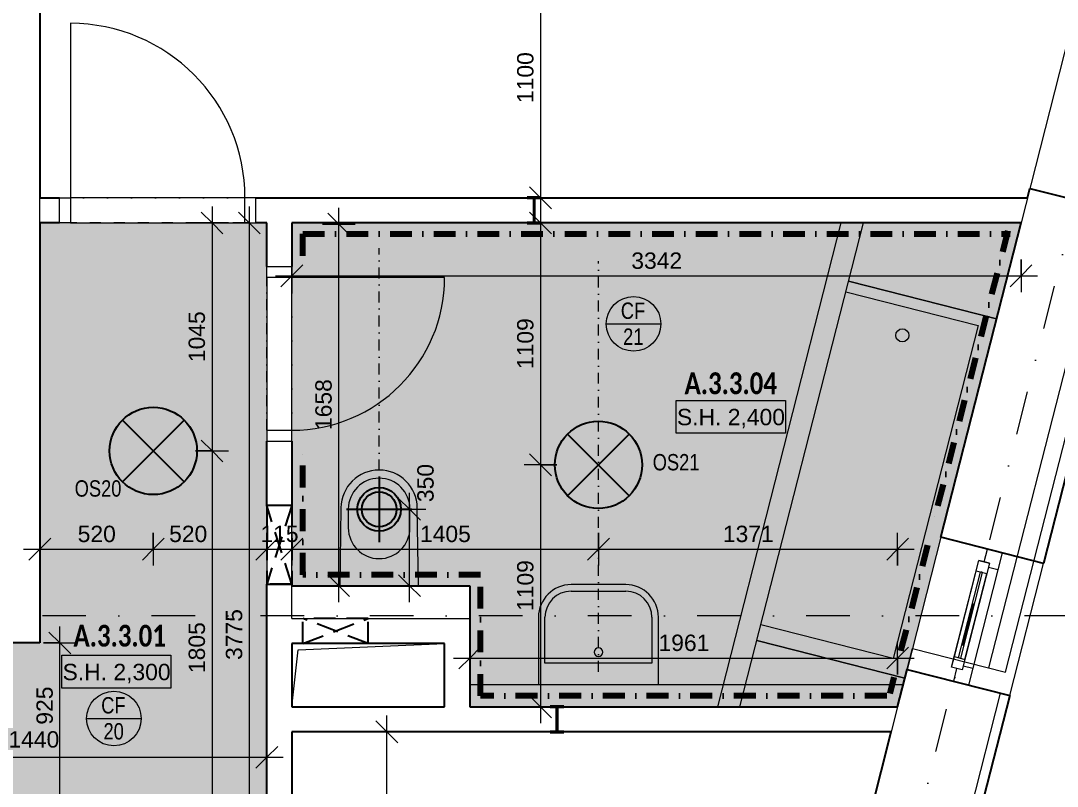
# Model space of a CAD drawing. Header units: millimetres. Extents: x -2236 to 45464, y -3604 to 14792.
# Drawn here: x 19008 to 23758, y 6068 to 9577 of the extents above; entities that cross this region are included whole.
import ezdxf

# ---------------------------------------------------------------- set-up
doc = ezdxf.new("R2010")
doc.units = ezdxf.units.MM
for name, pattern in [('ABMV_DashDot_2_2mm-S0_6mm', [110, 50, -30, 0, -30]), ('HA_Dash_3mm-S1mm', [150, 100, -50]), ('HA_DashDot_10mm-S3mm', [500, 200, -150, 0, -150]), ('HA_DashDot_2_2mm-S0_6mm', [110, 50, -30, 0, -30]), ('HA_DashDot_4mm-S1mm', [200, 100, -50, 0, -50])]:
    doc.linetypes.add(name, pattern=pattern)
for name, color, linetype, lineweight in [('-UNDERLAY_A-FLOR-____-OTLN', 9, 'Continuous', 9), ('-UNDERLAY_A-GENM-____-OTLN', 9, 'Continuous', 9), ('-UNDERLAY_I-WALL-____-OTLN', 9, 'Continuous', 9), ('-UNDERLAY_P-SANR-FIXT-OTLN', 9, 'Continuous', 9), ('A-____-____-DIMS', 9, 'Continuous', 5), ('A-____-____-DIMS-50', 9, 'Continuous', 5), ('A-AREA-____-IDEN', 9, 'Continuous', 9), ('A-CLNG-____-IDEN', 9, 'Continuous', 9), ('A-CLNG-____-PATT', 9, 'Continuous', 9), ('A-DETL-____-OTLN', 9, 'Continuous', 25), ('A-DETL-GENF-OTLN', 9, 'Continuous', 9), ('A-DOOR-____-MCUT', 9, 'HA_DashDot_2_2mm-S0_6mm', 9), ('A-DOOR-____-OTLN', 9, 'Continuous', 9), ('A-DOOR-FRAM-OTLN', 9, 'Continuous', 9), ('A-GENM-____-MCUT', 9, 'Continuous', 25), ('A-GENM-____-OTLN', 9, 'Continuous', 9), ('A-GLAZ-____-MCUT', 9, 'Continuous', 5), ('A-GLAZ-____-OTLN', 9, 'Continuous', 5), ('A-WALL-____-MCUT', 9, 'Continuous', 9), ('A-WALL-____-OTLN', 9, 'Continuous', 9), ('E-LITE-EQPM-IDEN', 9, 'Continuous', 9), ('E-LITE-EQPM-OTLN', 9, 'Continuous', 9), ('G-____-____-DIMS', 9, 'Continuous', 5), ('I-WALL-____-MCUT', 9, 'Continuous', 25), ('I-WALL-____-OTLN', 9, 'Continuous', 9), ('M-HVAC-CDFF-OTLN', 9, 'Continuous', 9), ('S-COLS-____-MCUT', 9, 'Continuous', 25), ('S-COLS-____-OTLN', 9, 'Continuous', 9), ('S-GRID-____-OTLN', 9, 'Continuous', 5)]:
    doc.layers.add(name, color=color, linetype=linetype, lineweight=lineweight)
doc.styles.add('Arial_1', font='arial.ttf', dxfattribs={"height": 75})
doc.styles.add('Arial_2', font='arial.ttf', dxfattribs={"width": 0.8, "height": 75})
doc.styles.add('Calibri_B', font='calibrib.ttf', dxfattribs={"width": 0.8, "height": 100})
doc.dimstyles.new('Inner_Dimensions', dxfattribs={"dimscale": 304.8, "dimtxt": 76.519455, "dimasz": 0.328084, "dimexe": 0.246063, "dimexo": 0.0625, "dimgap": 0.032808, "dimtad": 1, "dimdec": 0, "dimzin": 0, "dimdsep": 46, "dimtxsty": 'Arial_1', "dimblk1": 'OBLIQUE', "dimblk2": 'OBLIQUE', "dimsah": 1, "dimcen": 0.09, "dimdle": 0.246063, "dimazin": 0, "dimtfac": 1, "dimtdec": 4, "dimtix": 1, "dimtmove": 2, "dimatfit": 3, "dimfxl": 0.246063, "dimfxlon": 1, "dimtvp": 1, "dimtolj": 1, "dimtzin": 0, "dimlwd": 9, "dimlwe": 9, "dimarcsym": 2})
doc.dimstyles.new('Inner_Dimensions_1', dxfattribs={"dimscale": 304.8, "dimtxt": 76.519455, "dimasz": 0.328084, "dimexe": 0.246063, "dimexo": 0.0625, "dimgap": 0.032808, "dimtad": 1, "dimdec": 0, "dimzin": 0, "dimdsep": 46, "dimtxsty": 'Arial_1', "dimblk1": 'OBLIQUE', "dimblk2": 'OBLIQUE', "dimsah": 1, "dimcen": 0.09, "dimdle": 0.246063, "dimazin": 0, "dimtfac": 1, "dimtdec": 4, "dimtix": 1, "dimtmove": 0, "dimatfit": 3, "dimfxl": 0.246063, "dimfxlon": 1, "dimtvp": 1, "dimtolj": 1, "dimtzin": 0, "dimlwd": 9, "dimlwe": 9, "dimarcsym": 2})

# ---------------------------------------------------------------- blocks, each defined once
blk = doc.blocks.new('ABMV_Toilet_WallHung - Default-2226544-DSP_3NP-A')
at = {"layer": '-UNDERLAY_A-GENM-____-OTLN'}
for p, q in [((-50, 432.3), (-54.6, 75)), ((304.6, 75), (300, 432.3)), ((-16.3, 426.2), (-16.3, 340.3)), ((266.3, 340.3), (266.3, 426.2)), ((-54.6, 75), (304.6, 75))]:
    blk.add_line(p, q, dxfattribs=at)
for centre, radius, start, end in [((125, 430.1), 175, 0.7323, 179.2677), ((125, 426.2), 141.3, 0, 180), ((125, 340.3), 141.3, 180, 360)]:
    blk.add_arc(centre, radius, start, end, dxfattribs=at)
blk = doc.blocks.new('ABMV_WashBasin_Generic - 550x460-1481868-DSP_3NP-A')
at = {"layer": '-UNDERLAY_P-SANR-FIXT-OTLN', "color": 254}
for p, q in [((250, 510), (0, 510)), ((0, 480), (250, 480)), ((-150, 360), (-150, 50)), ((-120, 150), (-120, 360)), ((370, 360), (370, 150)), ((400, 50), (400, 360)), ((370, 150), (-120, 150))]:
    blk.add_line(p, q, dxfattribs=at)
for centre, radius, start, end in [((0, 360), 150, 90, 180), ((0, 360), 120, 90, 180), ((250, 360), 150, 360, 90), ((250, 360), 120, 360, 90), ((125, 200), 20, 90, 270), ((125, 200), 20, 270, 90)]:
    blk.add_arc(centre, radius, start, end, dxfattribs=at)
blk = doc.blocks.new('ABMV_Bathtub_Generic - 800x1700-V2-DSP_3NP-A')
at = {"layer": '-UNDERLAY_P-SANR-FIXT-OTLN', "color": 254}
for p, q in [((0, 1559.4), (0, 1700)), ((0, 1700), (700, 1700)), ((0, 1700), (700, 1700)), ((0, 1700), (0, 1559.4)), ((75, 50), (75, 1625)), ((75, 1625), (700, 1625)), ((75, 1625), (700, 1625)), ((75, 50), (75, 1625)), ((700, 50), (75, 50)), ((700, 50), (75, 50)), ((700, 0), (0, 0)), ((700, 0), (0, 0))]:
    blk.add_line(p, q, dxfattribs=at)
blk.add_circle((400, 180), 30, dxfattribs=at)
blk = doc.blocks.new('HA_DR_Single_Swing_Solid - In_BJ_700x2100-2215785-DSP_3NP-A')
at = {"layer": 'A-DOOR-____-MCUT'}
for p, q in [((-350, 57.5), (350, 57.5)), ((-350, -57.5), (350, -57.5))]:
    blk.add_line(p, q, dxfattribs=at)
at = {"layer": 'A-DOOR-____-OTLN', "lineweight": 5}
blk.add_line((350, -757.5), (350, -57.5), dxfattribs=at)
blk.add_arc((350, -57.5), 700, 180, 270, dxfattribs=at)
at = {"layer": 'A-DOOR-FRAM-OTLN'}
for p, q in [((-350, 57.5), (-400, 57.5)), ((-400, 57.5), (-400, -57.5)), ((350, 57.5), (-350, 57.5)), ((-350, 57.5), (-350, -57.5)), ((350, -57.5), (350, 57.5)), ((350, 57.5), (400, 57.5)), ((400, 57.5), (400, -57.5)), ((-400, -57.5), (-350, -57.5)), ((-350, -57.5), (350, -57.5)), ((400, -57.5), (350, -57.5))]:
    blk.add_line(p, q, dxfattribs=at)
blk = doc.blocks.new('HA_DR_Single_Swing_Solid - In_BJ_800x2100-2215795-DSP_3NP-A')
at = {"layer": 'A-DOOR-____-MCUT'}
for p, q in [((-400, 57.5), (400, 57.5)), ((-400, -57.5), (400, -57.5))]:
    blk.add_line(p, q, dxfattribs=at)
at = {"layer": 'A-DOOR-____-OTLN', "lineweight": 5}
blk.add_line((400, -857.5), (400, -57.5), dxfattribs=at)
blk.add_arc((400, -57.5), 800, 180, 270, dxfattribs=at)
at = {"layer": 'A-DOOR-FRAM-OTLN'}
for p, q in [((-400, 57.5), (-450, 57.5)), ((-450, 57.5), (-450, -57.5)), ((400, 57.5), (-400, 57.5)), ((-400, 57.5), (-400, -57.5)), ((400, -57.5), (400, 57.5)), ((400, 57.5), (450, 57.5)), ((450, 57.5), (450, -57.5)), ((-450, -57.5), (-400, -57.5)), ((-400, -57.5), (400, -57.5)), ((450, -57.5), (400, -57.5))]:
    blk.add_line(p, q, dxfattribs=at)
blk = doc.blocks.new('HA_WD_SinglePanel - 625x1000-2168130-DSP_3NP-A')
at = {"layer": 'A-GLAZ-____-MCUT'}
for p, q in [((-312.5, 70), (-232.5, 70)), ((-232.5, 70), (-232.5, 25)), ((232.5, 25), (232.5, 70)), ((232.5, 70), (312.5, 70)), ((-252.5, 0), (-312.5, 0)), ((-252.5, -25), (-252.5, 25)), ((-252.5, 25), (-202.5, 25)), ((-202.5, 25), (-202.5, -25)), ((202.5, 5), (-202.5, 5)), ((202.5, -25), (202.5, 25)), ((202.5, 25), (252.5, 25)), ((252.5, 25), (252.5, -25)), ((312.5, 0), (252.5, 0)), ((-202.5, -25), (-252.5, -25)), ((202.5, -5), (-202.5, -5)), ((252.5, -25), (202.5, -25))]:
    blk.add_line(p, q, dxfattribs=at)
at = {"layer": 'A-GLAZ-____-OTLN'}
for p, q in [((-232.5, 70), (232.5, 70)), ((-252.5, 25), (-252.5, -25)), ((-252.5, 25), (252.5, 25)), ((202.5, 25), (-202.5, 25)), ((252.5, 25), (252.5, -25)), ((252.5, -25), (-252.5, -25)), ((202.5, -25), (-202.5, -25))]:
    blk.add_line(p, q, dxfattribs=at)
blk = doc.blocks.new('HA_GM_Shaft_Rectangle - Default-2065191-DSP_3NP-A')
at = {"layer": 'A-DETL-GENF-OTLN'}
for p, q in [((29, -29), (700, 0)), ((0, -290), (29, -29))]:
    blk.add_line(p, q, dxfattribs=at)
at = {"layer": 'A-GENM-____-OTLN'}
for p, q in [((0, -290), (0, 0)), ((0, 0), (700, 0)), ((700, 0), (700, -290)), ((700, -290), (0, -290))]:
    blk.add_line(p, q, dxfattribs=at)
blk = doc.blocks.new('HA_LF_GenericSymbol - OS20_chodby-2043339-DSP_3NP-A')
at = {"layer": 'E-LITE-EQPM-OTLN', "color": 11, "lineweight": 25}
for p, q in [((141.4, 141.4), (-141.4, -141.4)), ((-141.4, 141.4), (141.4, -141.4))]:
    blk.add_line(p, q, dxfattribs=at)
blk.add_circle((0, 0), 200, dxfattribs=at)
blk = doc.blocks.new('HA_LF_GenericSymbol - OS21_KOUPELNY-2042398-DSP_3NP-A')
at = {"layer": 'E-LITE-EQPM-OTLN', "color": 11, "lineweight": 25}
for p, q in [((141.4, 141.4), (-141.4, -141.4)), ((-141.4, 141.4), (141.4, -141.4))]:
    blk.add_line(p, q, dxfattribs=at)
blk.add_circle((0, 0), 200, dxfattribs=at)
blk = doc.blocks.new('HA_GM_Tiling_LineBased - Generic Tiles-1740806-DSP_3NP-A')
at = {"layer": 'A-GENM-____-OTLN', "linetype": 'HA_DashDot_4mm-S1mm', "lineweight": 80}
blk.add_line((50, -50), (150, -50), dxfattribs=at)
blk = doc.blocks.new('HA_GM_Tiling_LineBased - Generic Tiles-1747322-DSP_3NP-A')
at = {"layer": 'A-GENM-____-OTLN', "linetype": 'HA_DashDot_4mm-S1mm', "lineweight": 80}
blk.add_line((50, -50), (3291.7, -50), dxfattribs=at)
blk = doc.blocks.new('HA_GM_Tiling_LineBased - Generic Tiles-1747499-DSP_3NP-A')
at = {"layer": 'A-GENM-____-OTLN', "linetype": 'HA_DashDot_4mm-S1mm', "lineweight": 80}
blk.add_line((50, -50), (1436.6, -50), dxfattribs=at)
blk = doc.blocks.new('HA_GM_Tiling_LineBased - Generic Tiles-1744968-DSP_3NP-A')
at = {"layer": 'A-GENM-____-OTLN', "linetype": 'HA_DashDot_4mm-S1mm', "lineweight": 80}
blk.add_line((50, -50), (575, -50), dxfattribs=at)
blk = doc.blocks.new('HA_GM_Tiling_LineBased - Generic Tiles-1747660-DSP_3NP-A')
at = {"layer": 'A-GENM-____-OTLN', "linetype": 'HA_DashDot_4mm-S1mm', "lineweight": 80}
blk.add_line((50, -50), (126.9, -50), dxfattribs=at)
blk = doc.blocks.new('HA_GM_Tiling_LineBased - Generic Tiles-1747801-DSP_3NP-A')
at = {"layer": 'A-GENM-____-OTLN', "linetype": 'HA_DashDot_4mm-S1mm', "lineweight": 80}
blk.add_line((50, -50), (1911.1, -50), dxfattribs=at)
blk = doc.blocks.new('HA_GM_Tiling_LineBased - Generic Tiles-1748062-DSP_3NP-A')
at = {"layer": 'A-GENM-____-OTLN', "linetype": 'HA_DashDot_4mm-S1mm', "lineweight": 80}
blk.add_line((50, -50), (605, -50), dxfattribs=at)
blk = doc.blocks.new('HA_GM_Tiling_LineBased - Generic Tiles-1748096-DSP_3NP-A')
at = {"layer": 'A-GENM-____-OTLN', "linetype": 'HA_DashDot_4mm-S1mm', "lineweight": 80}
blk.add_line((-50, -50), (765, -50), dxfattribs=at)
blk = doc.blocks.new('HA_GM_Tiling_LineBased - Generic Tiles-1748009-DSP_3NP-A')
at = {"layer": 'A-GENM-____-OTLN', "linetype": 'HA_DashDot_4mm-S1mm', "lineweight": 80}
blk.add_line((50, -50), (612.5, -50), dxfattribs=at)
blk = doc.blocks.new('HA_sCO_I_Parallel - IPE 120-1929771-DSP_3NP-A')
at = {"layer": 'S-COLS-____-MCUT'}
for p, q in [((32, 60), (-32, 60)), ((-32, 60), (-32, 55.6)), ((-32, 55.6), (-3.15, 55.6)), ((-3.15, 55.6), (-3.15, -55.6)), ((3.15, 55.6), (32, 55.6)), ((3.15, -55.6), (3.15, 55.6)), ((32, 55.6), (32, 60)), ((-32, -55.6), (-32, -60)), ((-3.15, -55.6), (-32, -55.6)), ((-32, -60), (32, -60)), ((32, -55.6), (3.15, -55.6)), ((32, -60), (32, -55.6))]:
    blk.add_line(p, q, dxfattribs=at)
blk = doc.blocks.new('HA_VZT_GenericSymbol - Default-2029965-DSP_3NP-A')
at = {"layer": 'M-HVAC-CDFF-OTLN', "color": 92, "lineweight": 25}
for p, q in [((0, 150), (0, -150)), ((-150, 0), (150, 0))]:
    blk.add_line(p, q, dxfattribs=at)
for radius in [100, 80]:
    blk.add_circle((0, 0), radius, dxfattribs=at)
blk = doc.blocks.new('HA_GM_Opening_Rectangle_WallBased - Default-2135490-DSP_3NP-A')
at = {"layer": 'A-GENM-____-MCUT', "linetype": 'HA_Dash_3mm-S1mm'}
for p, q in [((305, 57.5), (-55, -57.5)), ((-55, 57.5), (305, -57.5)), ((-55, 57.5), (-55, -57.5)), ((-55, 57.5), (305, 57.5)), ((305, 57.5), (305, -57.5)), ((-55, -57.5), (305, -57.5))]:
    blk.add_line(p, q, dxfattribs=at)
blk = doc.blocks.new('HA_sCO_I_Parallel - IPE 120-2149042-DSP_3NP-A')
at = {"layer": 'S-COLS-____-MCUT'}
for p, q in [((32, 60), (-32, 60)), ((-32, 60), (-32, 55.6)), ((-32, 55.6), (-3.15, 55.6)), ((-3.15, 55.6), (-3.15, -55.6)), ((3.15, 55.6), (32, 55.6)), ((3.15, -55.6), (3.15, 55.6)), ((32, 55.6), (32, 60)), ((-32, -55.6), (-32, -60)), ((-3.15, -55.6), (-32, -55.6)), ((-32, -60), (32, -60)), ((32, -55.6), (3.15, -55.6)), ((32, -60), (32, -55.6))]:
    blk.add_line(p, q, dxfattribs=at)
blk = doc.blocks.new('HA_GM_Opening_Rectangle_WallBased - Default-2227233-DSP_3NP-A')
at = {"layer": 'A-GENM-____-MCUT', "linetype": 'HA_Dash_3mm-S1mm'}
for p, q in [((275, 57.5), (-25, -57.5)), ((-25, 57.5), (275, -57.5)), ((-25, 57.5), (-25, -57.5)), ((-25, 57.5), (275, 57.5)), ((275, 57.5), (275, -57.5)), ((-25, -57.5), (275, -57.5))]:
    blk.add_line(p, q, dxfattribs=at)
blk = doc.blocks.new('DIMBLOCK29-DSP_3NP-A')
at = {"layer": 'A-____-____-DIMS-50', "lineweight": 9}
for p, q in [((19095, 7230), (19095, 7080)), ((19095, 7155), (19095, 7230)), ((19615, 7230), (19615, 7080)), ((19615, 7155), (19615, 7230)), ((19095, 7155), (19145, 7205)), ((19615, 7155), (19665, 7205)), ((19020, 7155), (19615, 7155)), ((19095, 7155), (19045, 7105)), ((19615, 7155), (19565, 7105))]:
    blk.add_line(p, q, dxfattribs=at)
at = {"layer": 'A-____-____-DIMS-50', "color": 0, "lineweight": 9, "insert": (19268.5, 7262.4), "char_height": 75, "width": 207.662, "attachment_point": 1, "line_spacing_factor": 0.941778, "style": 'Arial_1'}
blk.add_mtext('520', dxfattribs=at)
blk = doc.blocks.new('_Oblique')
at = {"color": 0, "linetype": 'ByBlock', "lineweight": -2}
blk.add_line((-0.5, -0.5), (0.5, 0.5), dxfattribs=at)
blk = doc.blocks.new('DIMBLOCK30-DSP_3NP-A')
at = {"layer": 'A-____-____-DIMS-50', "lineweight": 9}
for p, q in [((19615, 7230), (19615, 7080)), ((19615, 7155), (19615, 7230)), ((20135, 7230), (20135, 7080)), ((20135, 7155), (20135, 7230)), ((19615, 7155), (19665, 7205)), ((20135, 7155), (20185, 7205)), ((19615, 7155), (19565, 7105)), ((19615, 7155), (20135, 7155)), ((20135, 7155), (20085, 7105))]:
    blk.add_line(p, q, dxfattribs=at)
at = {"layer": 'A-____-____-DIMS-50', "color": 0, "lineweight": 9, "insert": (19687.5, 7262.4), "char_height": 75, "width": 207.662, "attachment_point": 1, "line_spacing_factor": 0.941778, "style": 'Arial_1'}
blk.add_mtext('520', dxfattribs=at)
blk = doc.blocks.new('DIMBLOCK31-DSP_3NP-A')
at = {"layer": 'A-____-____-DIMS-50', "lineweight": 9}
for p, q in [((20135, 7230), (20135, 7080)), ((20135, 7155), (20135, 7230)), ((20250, 7230), (20250, 7080)), ((20250, 7155), (20250, 7230)), ((20135, 7155), (20185, 7205)), ((20250, 7155), (20300, 7205)), ((20135, 7155), (20085, 7105)), ((20135, 7155), (20250, 7155)), ((20250, 7155), (20200, 7105))]:
    blk.add_line(p, q, dxfattribs=at)
at = {"layer": 'A-____-____-DIMS-50', "color": 0, "lineweight": 9, "insert": (20106, 7262.4), "char_height": 75, "width": 207.662, "attachment_point": 1, "line_spacing_factor": 0.941778, "style": 'Arial_1'}
blk.add_mtext('115', dxfattribs=at)
blk = doc.blocks.new('DIMBLOCK32-DSP_3NP-A')
at = {"layer": 'A-____-____-DIMS-50', "lineweight": 9}
for p, q in [((20250, 7230), (20250, 7080)), ((20250, 7155), (20250, 7230)), ((21655, 7230), (21655, 7080)), ((21655, 7155), (21655, 7230)), ((20250, 7155), (20300, 7205)), ((21655, 7155), (21705, 7205)), ((20250, 7155), (20200, 7105)), ((20250, 7155), (21655, 7155)), ((21655, 7155), (21605, 7105))]:
    blk.add_line(p, q, dxfattribs=at)
at = {"layer": 'A-____-____-DIMS-50', "color": 0, "lineweight": 9, "insert": (20837.1, 7262.4), "char_height": 75, "width": 276.883, "attachment_point": 1, "line_spacing_factor": 0.941778, "style": 'Arial_1'}
blk.add_mtext('1405', dxfattribs=at)
blk = doc.blocks.new('DIMBLOCK33-DSP_3NP-A')
at = {"layer": 'A-____-____-DIMS-50', "lineweight": 9}
for p, q in [((21655, 7230), (21655, 7080)), ((21655, 7155), (21655, 7230)), ((23026.1, 7080), (23026.1, 7230)), ((21655, 7155), (21705, 7205)), ((23026.1, 7155), (23076.1, 7205)), ((21655, 7155), (21605, 7105)), ((21655, 7155), (23101.1, 7155)), ((23026.1, 7155), (22976.1, 7105)), ((23026.1, 7155), (23026.1, 7080))]:
    blk.add_line(p, q, dxfattribs=at)
at = {"layer": 'A-____-____-DIMS-50', "color": 0, "lineweight": 9, "insert": (22225.2, 7262.4), "char_height": 75, "width": 276.883, "attachment_point": 1, "line_spacing_factor": 0.941778, "style": 'Arial_1'}
blk.add_mtext('1371', dxfattribs=at)
blk = doc.blocks.new('DIMBLOCK34-DSP_3NP-A')
at = {"layer": 'A-____-____-DIMS-50', "lineweight": 9}
for p, q in [((19884.1, 8650), (19834.1, 8700)), ((19884.1, 8725), (19884.1, 7605)), ((19959.1, 8650), (19809.1, 8650)), ((19884.1, 8650), (19934.1, 8600)), ((19884.1, 8650), (19959.1, 8650)), ((19884.1, 7605), (19834.1, 7655)), ((19809.1, 7605), (19959.1, 7605)), ((19884.1, 7605), (19809.1, 7605)), ((19884.1, 7605), (19934.1, 7555))]:
    blk.add_line(p, q, dxfattribs=at)
at = {"layer": 'A-____-____-DIMS-50', "color": 0, "lineweight": 9, "insert": (19776.8, 8012.1), "char_height": 75, "width": 276.883, "attachment_point": 1, "rotation": 90, "line_spacing_factor": 0.941778, "style": 'Arial_1'}
blk.add_mtext('1045', dxfattribs=at)
blk = doc.blocks.new('DIMBLOCK35-DSP_3NP-A')
at = {"layer": 'A-____-____-DIMS-50', "lineweight": 9}
for p, q in [((19884.1, 7605), (19834.1, 7655)), ((19809.1, 7605), (19959.1, 7605)), ((19884.1, 7605), (19809.1, 7605)), ((19884.1, 7605), (19884.1, 5800)), ((19884.1, 7605), (19934.1, 7555)), ((19884.1, 5800), (19834.1, 5850)), ((19809.1, 5800), (19959.1, 5800)), ((19884.1, 5800), (19809.1, 5800)), ((19884.1, 5800), (19934.1, 5750))]:
    blk.add_line(p, q, dxfattribs=at)
at = {"layer": 'A-____-____-DIMS-50', "color": 0, "lineweight": 9, "insert": (19776.8, 6587.1), "char_height": 75, "width": 276.883, "attachment_point": 1, "rotation": 90, "line_spacing_factor": 0.941778, "style": 'Arial_1'}
blk.add_mtext('1805', dxfattribs=at)
blk = doc.blocks.new('DIMBLOCK37-DSP_3NP-A')
at = {"layer": 'A-____-____-DIMS-50', "lineweight": 9}
for p, q in [((21389.5, 8650), (21339.5, 8700)), ((21389.5, 8725), (21389.5, 7541.3)), ((21464.5, 8650), (21314.5, 8650)), ((21389.5, 8650), (21439.5, 8600)), ((21389.5, 8650), (21464.5, 8650)), ((21389.5, 7541.3), (21339.5, 7591.3)), ((21464.5, 7541.3), (21314.5, 7541.3)), ((21389.5, 7541.3), (21439.5, 7491.3)), ((21389.5, 7541.3), (21464.5, 7541.3))]:
    blk.add_line(p, q, dxfattribs=at)
at = {"layer": 'A-____-____-DIMS-50', "color": 0, "lineweight": 9, "insert": (21282.1, 7980.3), "char_height": 75, "width": 276.883, "attachment_point": 1, "rotation": 90, "line_spacing_factor": 0.941778, "style": 'Arial_1'}
blk.add_mtext('1109', dxfattribs=at)
blk = doc.blocks.new('DIMBLOCK38-DSP_3NP-A')
at = {"layer": 'A-____-____-DIMS-50', "lineweight": 9}
for p, q in [((21389.5, 7541.3), (21339.5, 7591.3)), ((21464.5, 7541.3), (21314.5, 7541.3)), ((21389.5, 7541.3), (21389.5, 6357.5)), ((21389.5, 7541.3), (21439.5, 7491.3)), ((21389.5, 7541.3), (21464.5, 7541.3)), ((21389.5, 6432.5), (21339.5, 6482.5)), ((21464.5, 6432.5), (21314.5, 6432.5)), ((21389.5, 6432.5), (21439.5, 6382.5)), ((21389.5, 6432.5), (21464.5, 6432.5))]:
    blk.add_line(p, q, dxfattribs=at)
at = {"layer": 'A-____-____-DIMS-50', "color": 0, "lineweight": 9, "insert": (21282.1, 6871.5), "char_height": 75, "width": 276.883, "attachment_point": 1, "rotation": 90, "line_spacing_factor": 0.941778, "style": 'Arial_1'}
blk.add_mtext('1109', dxfattribs=at)
blk = doc.blocks.new('HA_Tag_Ceiling - Group _ Type Mark-1591810-DSP_3NP-A')
at = {"layer": 'A-CLNG-____-IDEN'}
blk.add_line((-2.5, 0), (2.5, 0), dxfattribs=at)
blk.add_circle((0, 0), 2.5, dxfattribs=at)
blk = doc.blocks.new('DIMBLOCK66-DSP_3NP-A')
at = {"layer": 'A-____-____-DIMS-50', "lineweight": 9}
for p, q in [((21389.5, 9865), (21339.5, 9915)), ((21464.5, 9865), (21314.5, 9865)), ((21389.5, 9865), (21389.5, 8690)), ((21389.5, 9865), (21439.5, 9815)), ((21389.5, 9865), (21464.5, 9865)), ((21389.5, 8765), (21339.5, 8815)), ((21464.5, 8765), (21314.5, 8765)), ((21389.5, 8765), (21439.5, 8715)), ((21389.5, 8765), (21464.5, 8765))]:
    blk.add_line(p, q, dxfattribs=at)
at = {"layer": 'A-____-____-DIMS-50', "color": 0, "lineweight": 9, "insert": (21282.1, 9199.6), "char_height": 75, "width": 276.883, "attachment_point": 1, "rotation": 90, "line_spacing_factor": 0.941778, "style": 'Arial_1'}
blk.add_mtext('1100', dxfattribs=at)
blk = doc.blocks.new('DIMBLOCK70-DSP_3NP-A')
at = {"layer": 'A-____-____-DIMS-50', "lineweight": 9}
for p, q in [((20685.1, 6317.5), (20635.1, 6367.5)), ((20685.1, 5487.5), (20685.1, 6392.5)), ((20610.1, 6317.5), (20760.1, 6317.5)), ((20685.1, 6317.5), (20610.1, 6317.5)), ((20685.1, 6317.5), (20735.1, 6267.5)), ((20685.1, 5487.5), (20635.1, 5537.5)), ((20760.1, 5487.5), (20610.1, 5487.5)), ((20685.1, 5487.5), (20735.1, 5437.5)), ((20685.1, 5487.5), (20760.1, 5487.5))]:
    blk.add_line(p, q, dxfattribs=at)
at = {"layer": 'A-____-____-DIMS-50', "color": 0, "lineweight": 9, "insert": (20577.7, 5816), "char_height": 75, "width": 207.662, "attachment_point": 1, "rotation": 90, "line_spacing_factor": 0.941778, "style": 'Arial_1'}
blk.add_mtext('830', dxfattribs=at)
blk = doc.blocks.new('Spot Elevations - Generic-448778-DSP_3NP-A')
at = {"layer": 'G-____-____-DIMS', "lineweight": 9}
for p, q in [((-5, 0), (-5, 3)), ((-5, 3), (5, 3)), ((5, 3), (5, 0)), ((5, 0), (-5, 0))]:
    blk.add_line(p, q, dxfattribs=at)
blk = doc.blocks.new('DIMBLOCK86-DSP_3NP-A')
at = {"layer": 'A-____-____-DIMS-50', "lineweight": 9}
for p, q in [((18695, 6125.9), (18695, 6275.9)), ((20135, 6275.9), (20135, 6125.9)), ((20135, 6200.9), (20135, 6275.9)), ((18695, 6200.9), (18745, 6250.9)), ((20135, 6200.9), (20185, 6250.9)), ((18620, 6200.9), (20210, 6200.9)), ((18695, 6200.9), (18645, 6150.9)), ((18695, 6200.9), (18695, 6125.9)), ((20135, 6200.9), (20085, 6150.9))]:
    blk.add_line(p, q, dxfattribs=at)
at = {"layer": 'A-____-____-DIMS-50', "color": 0, "lineweight": 9, "insert": (18951.2, 6320.5), "char_height": 75, "width": 276.883, "attachment_point": 1, "line_spacing_factor": 0.941778, "style": 'Arial_1'}
blk.add_mtext('1440', dxfattribs=at)
blk = doc.blocks.new('DIMBLOCK122-DSP_3NP-A')
at = {"layer": 'A-____-____-DIMS-50', "lineweight": 9}
for p, q in [((19186.7, 5800), (19186.7, 6800)), ((19186.7, 6725), (19136.7, 6775)), ((19111.7, 6725), (19261.7, 6725)), ((19186.7, 6725), (19111.7, 6725)), ((19186.7, 6725), (19236.7, 6675)), ((19186.7, 5800), (19136.7, 5850)), ((19111.7, 5800), (19261.7, 5800)), ((19186.7, 5800), (19111.7, 5800)), ((19186.7, 5800), (19236.7, 5750))]:
    blk.add_line(p, q, dxfattribs=at)
at = {"layer": 'A-____-____-DIMS-50', "color": 0, "lineweight": 9, "insert": (19079.3, 6350.4), "char_height": 75, "width": 207.662, "attachment_point": 1, "rotation": 90, "line_spacing_factor": 0.941778, "style": 'Arial_1'}
blk.add_mtext('925', dxfattribs=at)
blk = doc.blocks.new('DIMBLOCK126-DSP_3NP-A')
at = {"layer": 'A-____-____-DIMS-50', "lineweight": 9}
for p, q in [((20789.3, 6912.5), (20789.3, 7412.5)), ((20789.3, 7337.5), (20739.3, 7387.5)), ((20714.3, 7337.5), (20864.3, 7337.5)), ((20789.3, 7337.5), (20714.3, 7337.5)), ((20789.3, 7337.5), (20839.3, 7287.5)), ((20789.3, 6987.5), (20739.3, 7037.5)), ((20714.3, 6987.5), (20864.3, 6987.5)), ((20789.3, 6987.5), (20714.3, 6987.5)), ((20789.3, 6987.5), (20839.3, 6937.5))]:
    blk.add_line(p, q, dxfattribs=at)
at = {"layer": 'A-____-____-DIMS-50', "color": 0, "lineweight": 9, "insert": (20824.8, 7370.6), "char_height": 75, "width": 207.662, "attachment_point": 1, "rotation": 90, "line_spacing_factor": 0.941778, "style": 'Arial_1'}
blk.add_mtext('350', dxfattribs=at)
blk = doc.blocks.new('DIMBLOCK150-DSP_3NP-A')
at = {"layer": 'A-____-____-DIMS-50', "lineweight": 9}
for p, q in [((20054.8, 8650), (20004.8, 8700)), ((20054.8, 8725), (20054.8, 4800)), ((19979.8, 8650), (20129.8, 8650)), ((20054.8, 8650), (19979.8, 8650)), ((20054.8, 8650), (20104.8, 8600)), ((20054.8, 4875), (20004.8, 4925)), ((20129.8, 4875), (19979.8, 4875)), ((20054.8, 4875), (20104.8, 4825)), ((20054.8, 4875), (20129.8, 4875))]:
    blk.add_line(p, q, dxfattribs=at)
at = {"layer": 'A-____-____-DIMS-50', "color": 0, "lineweight": 9, "insert": (19947.4, 6647.1), "char_height": 75, "width": 276.883, "attachment_point": 1, "rotation": 90, "line_spacing_factor": 0.941778, "style": 'Arial_1'}
blk.add_mtext('3775', dxfattribs=at)
blk = doc.blocks.new('DIMBLOCK151-DSP_3NP-A')
at = {"layer": 'A-____-____-DIMS-50', "lineweight": 9}
for p, q in [((20464.8, 8645), (20414.8, 8695)), ((20464.8, 6912.5), (20464.8, 8720)), ((20389.8, 8645), (20539.8, 8645)), ((20464.8, 8645), (20389.8, 8645)), ((20464.8, 8645), (20514.8, 8595)), ((20464.8, 6987.5), (20414.8, 7037.5)), ((20389.8, 6987.5), (20539.8, 6987.5)), ((20464.8, 6987.5), (20389.8, 6987.5)), ((20464.8, 6987.5), (20514.8, 6937.5))]:
    blk.add_line(p, q, dxfattribs=at)
at = {"layer": 'A-____-____-DIMS-50', "color": 0, "lineweight": 9, "insert": (20357.5, 7700.9), "char_height": 75, "width": 276.883, "attachment_point": 1, "rotation": 90, "line_spacing_factor": 0.941778, "style": 'Arial_1'}
blk.add_mtext('1658', dxfattribs=at)
blk = doc.blocks.new('DIMBLOCK152-DSP_3NP-A')
at = {"layer": 'A-____-____-DIMS-50', "lineweight": 9}
for p, q in [((20250, 8482.5), (20250, 8332.5)), ((20250, 8407.5), (20250, 8482.5)), ((20250, 8407.5), (20300, 8457.5)), ((23591.7, 8482.5), (23591.7, 8332.5)), ((23591.7, 8407.5), (23591.7, 8482.5)), ((23591.7, 8407.5), (23641.7, 8457.5)), ((20175, 8407.5), (23666.7, 8407.5)), ((20250, 8407.5), (20200, 8357.5)), ((23591.7, 8407.5), (23541.7, 8357.5))]:
    blk.add_line(p, q, dxfattribs=at)
at = {"layer": 'A-____-____-DIMS-50', "color": 0, "lineweight": 9, "insert": (21805.5, 8514.8), "char_height": 75, "width": 276.883, "attachment_point": 1, "line_spacing_factor": 0.941778, "style": 'Arial_1'}
blk.add_mtext('3342', dxfattribs=at)
blk = doc.blocks.new('DIMBLOCK153-DSP_3NP-A')
at = {"layer": 'A-____-____-DIMS-50', "lineweight": 9}
for p, q in [((21065, 6730.8), (21065, 6580.8)), ((21065, 6655.8), (21065, 6730.8)), ((21065, 6655.8), (21115, 6705.8)), ((23026.1, 6580.8), (23026.1, 6730.8)), ((23026.1, 6655.8), (23076.1, 6705.8)), ((20990, 6655.8), (23101.1, 6655.8)), ((21065, 6655.8), (21015, 6605.8)), ((23026.1, 6655.8), (22976.1, 6605.8)), ((23026.1, 6655.8), (23026.1, 6580.8))]:
    blk.add_line(p, q, dxfattribs=at)
at = {"layer": 'A-____-____-DIMS-50', "color": 0, "lineweight": 9, "insert": (21930.2, 6763.2), "char_height": 75, "width": 276.883, "attachment_point": 1, "line_spacing_factor": 0.941778, "style": 'Arial_1'}
blk.add_mtext('1961', dxfattribs=at)

msp = doc.modelspace()

# ---------------------------------------------------------------- hatches: boundary and pattern name
at = {"layer": 'A-CLNG-____-PATT', "lineweight": 5}
h = msp.add_hatch(color=256, dxfattribs=at)
h.paths.add_polyline_path([(20135, 4875), (20135, 5585.5), (20132.5, 5585.5), (20132.5, 5649.5), (20135, 5649.5), (20135, 8650), (19095, 8650), (19095, 6725), (17570, 6725), (17570, 4875), (18268, 4875), (18268, 4877.5), (18332, 4877.5), (18332, 4875), (19935, 4875)])
h.paths.add_polyline_path([(18695, 5455.1), (18689.8, 5455.7), (18685, 5457.7), (18680.9, 5460.9), (18677.7, 5465.1), (18675.7, 5469.9), (18675, 5475.1), (18675.7, 5480.2), (18677.7, 5485.1), (18680.9, 5489.2), (18685, 5492.4), (18689.8, 5494.4), (18695, 5495.1), (18700.2, 5494.4), (18705, 5492.4), (18709.1, 5489.2), (18712.3, 5485.1), (18714.3, 5480.2), (18715, 5475.1), (18714.3, 5469.9), (18712.3, 5465.1), (18709.1, 5460.9), (18705, 5457.7), (18700.2, 5455.7)])
msp.add_hatch(color=256, dxfattribs=at).paths.add_polyline_path([(22767.3, 6432.5), (23026.1, 6432.5), (23591.7, 8650), (21392, 8650), (21392, 8647.5), (21328, 8647.5), (21328, 8650), (20250, 8650), (20250, 6987.5), (21065, 6987.5), (21065, 6432.5), (21433, 6432.5), (21433, 6435), (21497, 6435), (21497, 6432.5), (22723.7, 6432.5)])

# ---------------------------------------------------------------- linework, layer by layer
at = {"layer": '-UNDERLAY_A-FLOR-____-OTLN'}
for p, q in [((24794.8, 11910), (23443, 6610.4)), ((24331.4, 11550), (23591.7, 8650)), ((23520.5, 6590.6), (24781.7, 11535)), ((23479.6, 8210.4), (22801.3, 8383.4)), ((22381.1, 6736.1), (23059.4, 6563.1)), ((23094.1, 6699.4), (23520.5, 6590.6))]:
    msp.add_line(p, q, dxfattribs=at)
at = {"layer": '-UNDERLAY_I-WALL-____-OTLN'}
for p, q in [((22766.1, 8650), (22200.4, 6432.5)), ((22303.6, 6432.5), (22869.3, 8650)), ((23051.6, 6532.5), (21065, 6532.5)), ((21433, 6432.5), (21497, 6432.5))]:
    msp.add_line(p, q, dxfattribs=at)
at = {"layer": 'A-DETL-____-OTLN', "linetype": 'ABMV_DashDot_2_2mm-S0_6mm', "lineweight": 5}
for p, q in [((20650, 7295), (20650, 8535)), ((21655, 6592.5), (21655, 8475))]:
    msp.add_line(p, q, dxfattribs=at)
at = {"layer": 'A-WALL-____-MCUT', "lineweight": 25}
for p, q in [((23621, 8765), (23632.1, 8808.3)), ((23632.1, 8808.3), (23845.3, 8753.9)), ((23224.3, 7209.5), (23591.7, 8650)), ((24102, 8688.4), (23694.2, 7089.6)), ((23694.2, 7089.6), (23224.3, 7209.5)), ((23026.1, 6432.5), (23069.8, 6603.9)), ((23069.8, 6603.9), (23539.7, 6484)), ((23539.7, 6484), (22767.3, 3456)), ((22297.4, 3575.8), (22996.7, 6317.5))]:
    msp.add_line(p, q, dxfattribs=at)
at = {"layer": 'A-WALL-____-MCUT'}
for p, q in [((19095, 8650), (19095, 8765)), ((20250, 6837.5), (20250, 6987.5)), ((20250, 6837.5), (21065, 6837.5)), ((23496.1, 6495.1), (22723.7, 3467.1)), ((23026.1, 6432.5), (22996.7, 6317.5))]:
    msp.add_line(p, q, dxfattribs=at)
at = {"layer": 'A-WALL-____-OTLN'}
for p, q in [((23224.3, 7209.5), (23069.8, 6603.9)), ((23539.7, 6484), (23694.2, 7089.6))]:
    msp.add_line(p, q, dxfattribs=at)
at = {"layer": 'I-WALL-____-MCUT'}
for p, q in [((19095, 11535), (19095, 8765)), ((19095, 8765), (19185, 8765)), ((20085, 8765), (21328, 8765)), ((21392, 8765), (23621, 8765)), ((19095, 8650), (19095, 6725)), ((19185, 8650), (19095, 8650)), ((20135, 8650), (20085, 8650)), ((20135, 8450), (20135, 8650)), ((21328, 8650), (20250, 8650)), ((20250, 8650), (20250, 8450)), ((23591.7, 8650), (21392, 8650)), ((20135, 7355), (20135, 7650)), ((20250, 7650), (20250, 7355)), ((20250, 7355), (20135, 7355)), ((20135, 5649.5), (20135, 6995)), ((20135, 6995), (20250, 6995)), ((20250, 6995), (20250, 6987.5)), ((20250, 6987.5), (21065, 6987.5)), ((21065, 6987.5), (21065, 6432.5)), ((19095, 6725), (18735, 6725)), ((20250, 6722.5), (20250, 6432.5)), ((20950, 6722.5), (20250, 6722.5)), ((20950, 6432.5), (20950, 6722.5)), ((20250, 6432.5), (20950, 6432.5)), ((21065, 6432.5), (21433, 6432.5)), ((21497, 6432.5), (23026.1, 6432.5)), ((20250, 6317.5), (20250, 5649.5)), ((21433, 6317.5), (20250, 6317.5)), ((22996.7, 6317.5), (21497, 6317.5))]:
    msp.add_line(p, q, dxfattribs=at)
at = {"layer": 'I-WALL-____-OTLN'}
for p, q in [((20135, 7355), (20135, 6995)), ((20250, 6995), (20250, 7355))]:
    msp.add_line(p, q, dxfattribs=at)
at = {"layer": 'S-GRID-____-OTLN', "linetype": 'HA_DashDot_10mm-S3mm', "lineweight": 9}
for p, q in [((21099.6, -2009.9), (24979, 13198.7)), ((24807.7, 6850), (-547.2, 6850))]:
    msp.add_line(p, q, dxfattribs=at)

# ---------------------------------------------------------------- block references
at = {"layer": '-UNDERLAY_P-SANR-FIXT-OTLN', "color": 254, "rotation": 165.690068739286}
msp.add_blockref('ABMV_Bathtub_Generic - 800x1700-V2-DSP_3NP-A', (23479.6, 8210.4), dxfattribs=at)
at = {"layer": '-UNDERLAY_P-SANR-FIXT-OTLN', "color": 253}
msp.add_blockref('ABMV_Toilet_WallHung - Default-2226544-DSP_3NP-A', (20525, 6912.5), dxfattribs=at)
at = {"layer": '-UNDERLAY_P-SANR-FIXT-OTLN', "color": 254}
msp.add_blockref('ABMV_WashBasin_Generic - 550x460-1481868-DSP_3NP-A', (21530, 6482.5), dxfattribs=at)
at = {"layer": 'A-CLNG-____-IDEN', "xscale": 49.99999999999998, "yscale": 49.99999999999998, "zscale": 49.99999999999998}
for p in [(21815.9, 8187.2), (19434.6, 6378.6)]:
    msp.add_blockref('HA_Tag_Ceiling - Group _ Type Mark-1591810-DSP_3NP-A', p, dxfattribs=at)
at = {"layer": 'A-DOOR-____-OTLN'}
for name, p, rotation in [('HA_DR_Single_Swing_Solid - In_BJ_800x2100-2215795-DSP_3NP-A', (19635, 8707.5), 180), ('HA_DR_Single_Swing_Solid - In_BJ_700x2100-2215785-DSP_3NP-A', (20192.5, 8050), 89.9999999999998)]:
    msp.add_blockref(name, p, dxfattribs=dict(at, rotation=rotation))
at = {"layer": 'A-GENM-____-OTLN', "linetype": 'HA_DashDot_4mm-S1mm', "lineweight": 80}
for name, p, rotation in [('HA_GM_Tiling_LineBased - Generic Tiles-1740806-DSP_3NP-A', (20250, 8450), 90), ('HA_GM_Tiling_LineBased - Generic Tiles-1747499-DSP_3NP-A', (23591.7, 8650), 255.6900687392858), ('HA_GM_Tiling_LineBased - Generic Tiles-1748009-DSP_3NP-A', (20250, 6987.5), 90), ('HA_GM_Tiling_LineBased - Generic Tiles-1744968-DSP_3NP-A', (23224.3, 7209.5), 255.6900687392859), ('HA_GM_Tiling_LineBased - Generic Tiles-1748096-DSP_3NP-A', (21065, 6987.5), 180), ('HA_GM_Tiling_LineBased - Generic Tiles-1748062-DSP_3NP-A', (21065, 6432.5), 90), ('HA_GM_Tiling_LineBased - Generic Tiles-1747660-DSP_3NP-A', (23069.8, 6603.9), 255.6900687392855), ('HA_GM_Tiling_LineBased - Generic Tiles-1747801-DSP_3NP-A', (23026.1, 6432.5), 180)]:
    msp.add_blockref(name, p, dxfattribs=dict(at, rotation=rotation))
msp.add_blockref('HA_GM_Tiling_LineBased - Generic Tiles-1747322-DSP_3NP-A', (20250, 8650), dxfattribs=at)
at = {"layer": 'A-GENM-____-OTLN'}
for name, p, rotation in [('HA_GM_Opening_Rectangle_WallBased - Default-2135490-DSP_3NP-A', (20192.5, 7300), 269.9999999999998), ('HA_GM_Opening_Rectangle_WallBased - Default-2227233-DSP_3NP-A', (20575, 6780), 180)]:
    msp.add_blockref(name, p, dxfattribs=dict(at, rotation=rotation))
at = {"layer": 'A-GENM-____-OTLN', "lineweight": 5}
msp.add_blockref('HA_GM_Shaft_Rectangle - Default-2065191-DSP_3NP-A', (20250, 6722.5), dxfattribs=at)
at = {"layer": 'A-GLAZ-____-OTLN', "rotation": 255.690068739286}
msp.add_blockref('HA_WD_SinglePanel - 625x1000-2168130-DSP_3NP-A', (23360.2, 6852.3), dxfattribs=at)
at = {"layer": 'E-LITE-EQPM-OTLN', "color": 11, "lineweight": 25}
for name, p in [('HA_LF_GenericSymbol - OS20_chodby-2043339-DSP_3NP-A', (19615, 7605)), ('HA_LF_GenericSymbol - OS21_KOUPELNY-2042398-DSP_3NP-A', (21655, 7541.3))]:
    msp.add_blockref(name, p, dxfattribs=at)
at = {"layer": 'G-____-____-DIMS', "lineweight": 9, "xscale": 49.99999999999998, "yscale": 49.99999999999998, "zscale": 49.99999999999998}
for p in [(22261.6, 7687), (19446.1, 6518.5)]:
    msp.add_blockref('Spot Elevations - Generic-448778-DSP_3NP-A', p, dxfattribs=at)
at = {"layer": 'M-HVAC-CDFF-OTLN', "color": 92, "lineweight": 25}
msp.add_blockref('HA_VZT_GenericSymbol - Default-2029965-DSP_3NP-A', (20650, 7337.5), dxfattribs=at)
at = {"layer": 'S-COLS-____-OTLN', "rotation": 180}
for name, p in [('HA_sCO_I_Parallel - IPE 120-1929771-DSP_3NP-A', (21360, 8707.5)), ('HA_sCO_I_Parallel - IPE 120-2149042-DSP_3NP-A', (21465, 6375))]:
    msp.add_blockref(name, p, dxfattribs=at)

# ---------------------------------------------------------------- texts
at = {"layer": 'A-AREA-____-IDEN', "lineweight": 5, "char_height": 100, "width": 525.907, "attachment_point": 1, "style": 'Calibri_B'}
for s, insert in [('A.3.3.04', (22049.4, 7965.3)), ('A.3.3.01', (19249.1, 6808.3))]:
    msp.add_mtext(s, dxfattribs=dict(at, insert=insert))
at = {"layer": 'A-CLNG-____-IDEN', "lineweight": 5, "char_height": 75, "attachment_point": 1, "style": 'Arial_2'}
for s, insert, width in [('CF', (21757.5, 8285.4), 137.89), ('21', (21768.1, 8166.3), 115.443), ('CF', (19376.2, 6476.7), 137.89), ('20', (19386.8, 6357.6), 115.443)]:
    msp.add_mtext(s, dxfattribs=dict(at, insert=insert, width=width))
at = {"layer": 'E-LITE-EQPM-IDEN', "lineweight": 5, "char_height": 75, "width": 262.953, "attachment_point": 1, "style": 'Arial_2'}
for s, insert in [('OS21', (21903.6, 7590.9)), ('OS20', (19254.6, 7470.6))]:
    msp.add_mtext(s, dxfattribs=dict(at, insert=insert))
at = {"layer": 'G-____-____-DIMS', "lineweight": 9, "char_height": 75, "width": 592.246, "attachment_point": 1, "line_spacing_factor": 0.941778, "style": 'Arial_1'}
for s, insert in [('S.H. 2,400', (22014.8, 7797.9)), ('S.H. 2,300', (19199.3, 6629.4))]:
    msp.add_mtext(s, dxfattribs=dict(at, insert=insert))

# ---------------------------------------------------------------- dimensions: what is measured, and where the dimension line sits
at = {"layer": 'A-____-____-DIMS', "lineweight": 9}
for base, p1, p2, override, picture, middle in [((21389.5, 8765), (21464.5, 9865), (21464.5, 8765), {"dimpost": '<>', "dimfxl": 1100}, 'DIMBLOCK66-DSP_3NP-A', (21341.2, 9315)), ((19884.1, 7605), (19959.1, 8650), (19809.1, 7605), {"dimpost": '<>', "dimfxl": 1055.710661}, 'DIMBLOCK34-DSP_3NP-A', (19835.9, 8127.5)), ((20054.8, 4875), (19979.8, 8650), (20129.8, 4875), {"dimpost": '<>', "dimfxl": 3777.978957}, 'DIMBLOCK150-DSP_3NP-A', (20006.5, 6762.5)), ((20464.8392472, 8645), (20389.8392472, 6987.5), (20389.8392472, 8645), {"dimpost": '<>', "dimfxl": 1657.5}, 'DIMBLOCK151-DSP_3NP-A', (20416.5462729, 7816.25)), ((21389.5, 7541.3), (21464.5, 8650), (21464.5, 7541.3), {"dimpost": '<>', "dimfxl": 1108.75}, 'DIMBLOCK37-DSP_3NP-A', (21341.2, 8095.6)), ((19884.1, 5800), (19809.1, 7605), (19809.1, 5800), {"dimpost": '<>', "dimfxl": 1805}, 'DIMBLOCK35-DSP_3NP-A', (19835.9, 6702.5)), ((21389.5, 6432.5), (21464.5, 7541.3), (21464.5, 6432.5), {"dimpost": '<>', "dimfxl": 1108.75}, 'DIMBLOCK38-DSP_3NP-A', (21341.2, 6986.9)), ((20685.1, 6317.5), (20760.1, 5487.5), (20610.1, 6317.5), {"dimpost": '<>', "dimfxl": 843.445315}, 'DIMBLOCK70-DSP_3NP-A', (20636.8, 5902.5))]:
    dim = msp.add_linear_dim(base=base, p1=p1, p2=p2, angle=90, dimstyle='Inner_Dimensions_1', override=override, dxfattribs=at)
    dim.commit()
    dim.dimension.update_dxf_attribs({"geometry": picture, "text_midpoint": middle})
for base, p1, p2, override, picture, middle in [((23591.7, 8407.5), (20250, 8482.5), (23591.7, 8482.5), {"dimpost": '<>', "dimfxl": 3341.70555}, 'DIMBLOCK152-DSP_3NP-A', (21920.9, 8455.8)), ((19615, 7155), (19095, 7230), (19615, 7230), {"dimpost": '<>', "dimfxl": 520}, 'DIMBLOCK29-DSP_3NP-A', (19355, 7203.3)), ((20250, 7155), (20135, 7230), (20250, 7230), {"dimpost": '<>', "dimfxl": 115}, 'DIMBLOCK31-DSP_3NP-A', (20192.5, 7203.3)), ((21655, 7155), (20250, 7230), (21655, 7230), {"dimpost": '<>', "dimfxl": 1405}, 'DIMBLOCK32-DSP_3NP-A', (20952.5, 7203.3)), ((23026.1, 7155), (21655, 7230), (23026.1, 7080), {"dimpost": '<>', "dimfxl": 1379.243438}, 'DIMBLOCK33-DSP_3NP-A', (22340.5, 7203.3)), ((23026.1, 6655.8), (21065, 6730.8), (23026.1, 6580.8), {"dimpost": '<>', "dimfxl": 1966.790849}, 'DIMBLOCK153-DSP_3NP-A', (22045.5, 6704.1))]:
    dim = msp.add_linear_dim(base=base, p1=p1, p2=p2, dimstyle='Inner_Dimensions_1', override=override, dxfattribs=at)
    dim.commit()
    dim.dimension.update_dxf_attribs({"geometry": picture, "text_midpoint": middle})
for base, p1, p2, override, picture, middle in [((20789.3, 7337.5), (20714.3, 6987.5), (20714.3, 7337.5), {"dimpost": '<>', "dimfxl": 350}, 'DIMBLOCK126-DSP_3NP-A', (20874.8, 7474.4)), ((19186.7, 6725), (19111.7, 5800), (19111.7, 6725), {"dimpost": '<>', "dimfxl": 925}, 'DIMBLOCK122-DSP_3NP-A', (19129.3, 6454.3))]:
    dim = msp.add_linear_dim(base=base, p1=p1, p2=p2, angle=90, dimstyle='Inner_Dimensions', override=override, dxfattribs=at)
    dim.commit()
    dim.dimension.update_dxf_attribs({"geometry": picture, "text_midpoint": middle, "dimtype": 160, "text_rotation": 90})
for base, p1, p2, override, picture, middle in [((20135, 7155), (19615, 7230), (20135, 7230), {"dimpost": '<>', "dimfxl": 520}, 'DIMBLOCK30-DSP_3NP-A', (19791.3, 7212.4)), ((20135, 6200.9), (18695, 6125.9), (20135, 6275.9), {"dimpost": '<>', "dimfxl": 1447.791421}, 'DIMBLOCK86-DSP_3NP-A', (19089.6, 6270.5))]:
    dim = msp.add_linear_dim(base=base, p1=p1, p2=p2, dimstyle='Inner_Dimensions', override=override, dxfattribs=at)
    dim.commit()
    dim.dimension.update_dxf_attribs({"geometry": picture, "text_midpoint": middle, "dimtype": 160})

doc.saveas('drawing.dxf')
